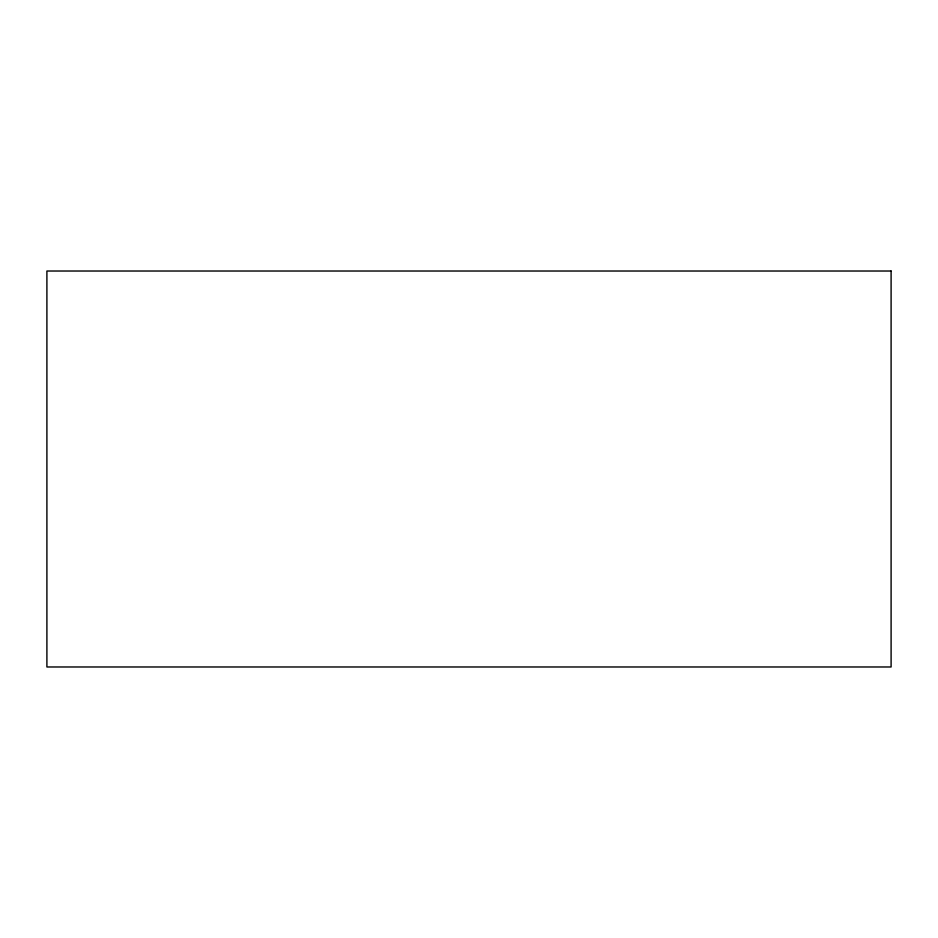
<?xml version="1.0" encoding="UTF-8"?>
<svg xmlns="http://www.w3.org/2000/svg" width="938" height="938" viewBox="0 0 938 938"><rect width="100%" height="100%" fill="white"/><g stroke="black" fill="none" stroke-linecap="round" stroke-linejoin="round"><path stroke-width="1.41" d="M891.1 271.023L46.9 271.023L46.9 666.977L891.1 666.977L891.1 271.023"/></g></svg>
